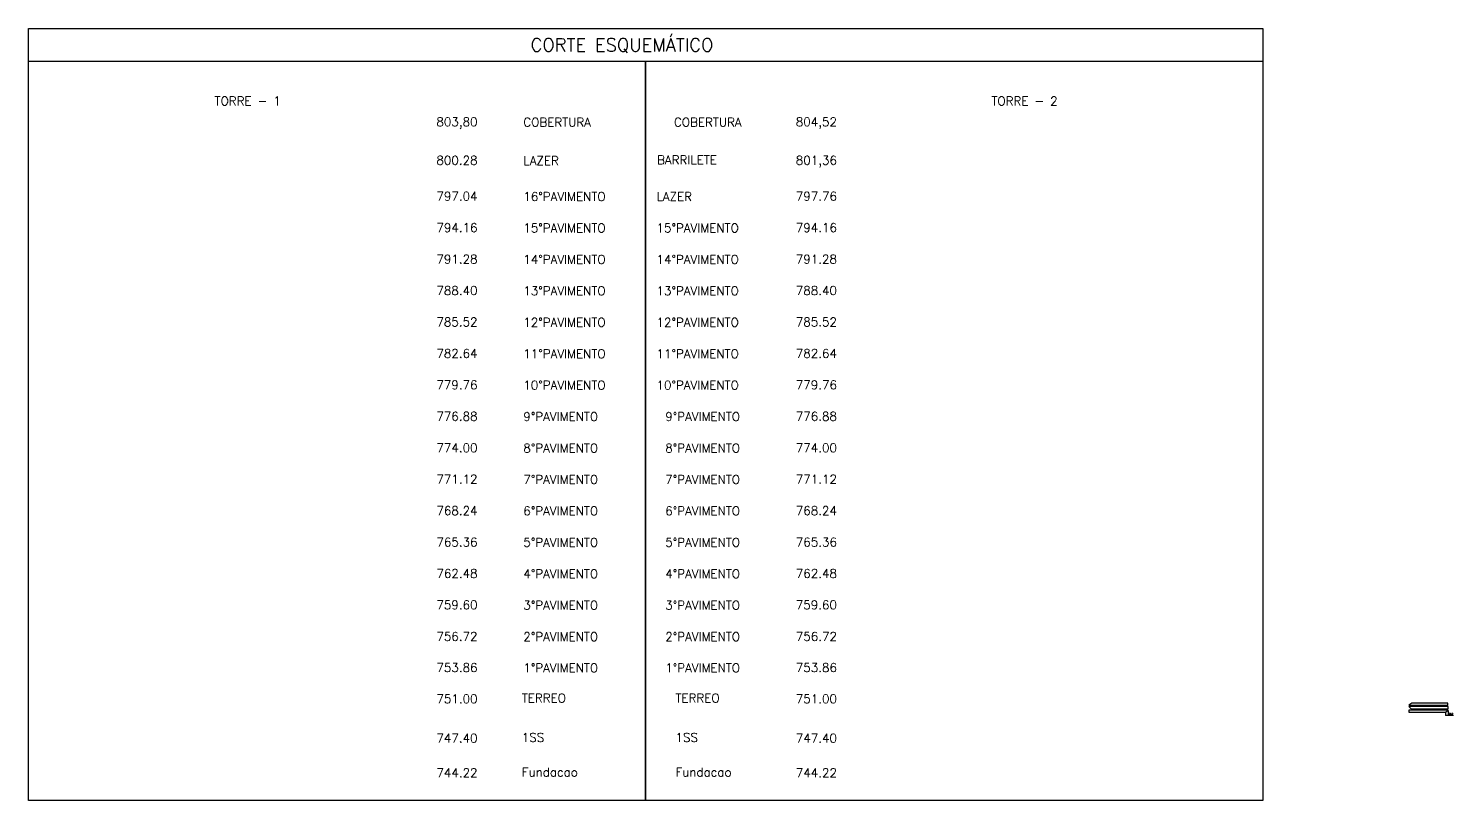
# Model space of a CAD drawing. Extents: x -40810 to 33675, y -2018 to 21213.
# Drawn here: x -13926 to -1675, y 14583 to 21213 of the extents above; entities that cross this region are included whole.
import ezdxf

# ---------------------------------------------------------------- set-up
doc = ezdxf.new("R2010")
doc.units = 0
doc.layers.get('0').update_dxf_attribs({"color": 1, "lineweight": 9})
doc.layers.add('1', color=5, linetype='Continuous')
doc.layers.add('STEPHANIE', color=6, linetype='Continuous')
doc.styles.add('Romans', font='romans.shx', dxfattribs={"height": 12})
doc.styles.get("Standard").update_dxf_attribs({"font": 'romans.shx', "width": 0.8})
doc.dimstyles.new('PAINEL', dxfattribs={"dimtxt": 10, "dimasz": 3, "dimexe": 3, "dimexo": 3, "dimgap": 3, "dimtad": 3, "dimdec": 1, "dimzin": 12, "dimdsep": 46, "dimtxsty": 'Romans', "dimblk1": 'OBLIQUE', "dimblk2": 'OBLIQUE', "dimsah": 1, "dimcen": 0.9, "dimclrd": 16, "dimclre": 16, "dimclrt": 240, "dimadec": 1, "dimazin": 3, "dimtfac": 1, "dimtdec": 1, "dimtmove": 0, "dimatfit": 3, "dimldrblk": 'OBLIQUE', "dimfxl": 1, "dimtolj": 1, "dimtzin": 12, "dimlwd": -1, "dimlwe": -1, "dimarcsym": 1})

# ---------------------------------------------------------------- blocks, each defined once
blk = doc.blocks.new('_Oblique')
at = {"color": 0, "linetype": 'ByBlock', "lineweight": -2}
blk.add_line((-0.5, -0.5), (0.5, 0.5), dxfattribs=at)
blk = doc.blocks.new('*D3597')
at = {"layer": 'Defpoints', "color": 0, "linetype": 'Continuous', "transparency": 16777216}
for p in [(-1743, 15341), (-1721, 15360), (-1721, 15317)]:
    blk.add_point(p, dxfattribs=at)
at = {"layer": 'STEPHANIE', "color": 16, "transparency": 16777216}
for p, q in [((-1743, 15338), (-1743, 15314)), ((-1743, 15317), (-1721, 15317)), ((-1721, 15357), (-1721, 15314)), ((-1721, 15317), (-1675, 15317))]:
    blk.add_line(p, q, dxfattribs=at)
at = {"layer": 'STEPHANIE', "color": 16, "linetype": 'Continuous', "transparency": 16777216, "xscale": 3, "yscale": 3, "zscale": 3, "rotation": 180}
blk.add_blockref('_Oblique', (-1743, 15317), dxfattribs=at)
at = {"layer": 'STEPHANIE', "color": 16, "linetype": 'Continuous', "transparency": 16777216, "xscale": 3, "yscale": 3, "zscale": 3}
blk.add_blockref('_Oblique', (-1721, 15317), dxfattribs=at)
at = {"layer": 'STEPHANIE', "color": 240, "linetype": 'Continuous', "transparency": 16777216, "insert": (-1696, 15326), "char_height": 12, "attachment_point": 5, "style": 'Romans'}
blk.add_mtext('\\A1;22.7', dxfattribs=at)

msp = doc.modelspace()

# ---------------------------------------------------------------- linework, layer by layer
at = {"layer": '1'}
for p, q in [((-13925.777, 20932.47), (-13925.777, 21212.865)), ((-13925.777, 21212.865), (-3314.803, 21212.865)), ((-3314.803, 21212.865), (-3314.803, 20932.47))]:
    msp.add_line(p, q, dxfattribs=at)
for points in [[(-13925.777, 20932.47), (-8620.29, 20932.47), (-8620.29, 14583.237), (-13925.777, 14583.237), (-13925.777, 20932.47)], [(-8620.29, 20932.47), (-3314.803, 20932.47), (-3314.803, 14583.237), (-8620.29, 14583.237), (-8620.29, 20932.47)]]:
    msp.add_lwpolyline(points, dxfattribs=at)
at = {"layer": 'STEPHANIE', "linetype": 'Continuous'}
for points in [[(-1722.471, 15419.373), (-2034.277, 15419.373), (-2060.471, 15400.373), (-1722.471, 15400.373)], [(-1720.662, 15390.458), (-2058.662, 15390.458), (-2038.935, 15369.051), (-1720.662, 15371.458)], [(-1720.662, 15359.735), (-2058.662, 15359.735), (-2058.662, 15340.735), (-1743.316, 15340.735)]]:
    msp.add_lwpolyline(points, close=True, dxfattribs=at)

# ---------------------------------------------------------------- texts
for s, height, p in [('CORTE ESQUEMÁTICO', 112.5, (-9609.353, 21016.067)), ('TORRE - 1', 75, (-12325.993, 20552.838)), ('TORRE - 2', 75, (-5647.267, 20552.838)), ('803,80', 75, (-10419.192, 20373.353)), ('COBERTURA ', 75, (-9671.67, 20370.788)), ('COBERTURA ', 75, (-8376.59, 20370.788)), ('804,52', 75, (-7329.068, 20373.353)), ('800.28', 75, (-10419.192, 20043.351)), ('LAZER', 75, (-9671.67, 20040.792)), ('BARRILETE', 75, (-8521.77, 20046.912)), ('801,36', 75, (-7329.068, 20043.351)), ('797.04', 75, (-10419.192, 19734.916)), ('16%%dPAVIMENTO', 75, (-9671.67, 19732.356)), ('LAZER', 75, (-8526.59, 19732.356)), ('797.76', 75, (-7329.068, 19734.916)), ('794.16', 75, (-10419.192, 19464.915)), ('15%%dPAVIMENTO', 75, (-9671.67, 19462.356)), ('15%%dPAVIMENTO', 75, (-8526.59, 19462.356)), ('794.16', 75, (-7329.068, 19464.915)), ('791.28', 75, (-10419.192, 19194.915)), ('14%%dPAVIMENTO', 75, (-9671.67, 19192.355)), ('14%%dPAVIMENTO', 75, (-8526.59, 19192.355)), ('791.28', 75, (-7329.068, 19194.915)), ('788.40', 75, (-10419.192, 18924.915)), ('13%%dPAVIMENTO', 75, (-9671.67, 18922.355)), ('13%%dPAVIMENTO', 75, (-8526.59, 18922.355)), ('788.40', 75, (-7329.068, 18924.915)), ('785.52', 75, (-10419.192, 18654.914)), ('12%%dPAVIMENTO', 75, (-9671.67, 18652.354)), ('12%%dPAVIMENTO', 75, (-8526.59, 18652.354)), ('785.52', 75, (-7329.068, 18654.914)), ('782.64', 75, (-10419.192, 18384.914)), ('11%%dPAVIMENTO', 75, (-9671.67, 18382.354)), ('11%%dPAVIMENTO', 75, (-8526.59, 18382.354)), ('782.64', 75, (-7329.068, 18384.914)), ('779.76', 75, (-10419.192, 18114.913)), ('10%%dPAVIMENTO', 75, (-9671.67, 18112.354)), ('10%%dPAVIMENTO', 75, (-8526.59, 18112.354)), ('779.76', 75, (-7329.068, 18114.913)), ('776.88', 75, (-10419.192, 17844.913)), ('9%%dPAVIMENTO', 75, (-9671.67, 17842.353)), ('9%%dPAVIMENTO', 75, (-8451.59, 17842.353)), ('776.88', 75, (-7329.068, 17844.913)), ('774.00', 75, (-10419.192, 17574.918)), ('8%%dPAVIMENTO', 75, (-9671.67, 17572.353)), ('8%%dPAVIMENTO', 75, (-8451.59, 17572.353)), ('774.00', 75, (-7329.068, 17574.918)), ('771.12', 75, (-10419.192, 17304.918)), ('7%%dPAVIMENTO', 75, (-9671.67, 17302.352)), ('7%%dPAVIMENTO', 75, (-8451.59, 17302.352)), ('771.12', 75, (-7329.068, 17304.918)), ('768.24', 75, (-10419.192, 17034.917)), ('6%%dPAVIMENTO', 75, (-9671.67, 17032.352)), ('6%%dPAVIMENTO', 75, (-8451.59, 17032.352)), ('768.24', 75, (-7329.068, 17034.917)), ('765.36', 75, (-10419.192, 16764.917)), ('5%%dPAVIMENTO', 75, (-9671.67, 16762.351)), ('5%%dPAVIMENTO', 75, (-8451.59, 16762.351)), ('765.36', 75, (-7329.068, 16764.917)), ('762.48', 75, (-10419.192, 16494.916)), ('4%%dPAVIMENTO', 75, (-9671.67, 16492.351)), ('4%%dPAVIMENTO', 75, (-8451.59, 16492.351)), ('762.48', 75, (-7329.068, 16494.916)), ('759.60', 75, (-10419.192, 16224.916)), ('3%%dPAVIMENTO', 75, (-9671.67, 16222.35)), ('3%%dPAVIMENTO', 75, (-8451.59, 16222.35)), ('759.60', 75, (-7329.068, 16224.916)), ('756.72', 75, (-10419.192, 15954.915)), ('2%%dPAVIMENTO', 75, (-9671.67, 15952.35)), ('2%%dPAVIMENTO', 75, (-8451.59, 15952.35)), ('756.72', 75, (-7329.068, 15954.915)), ('753.86', 75, (-10419.192, 15686.792)), ('1%%dPAVIMENTO', 75, (-9671.67, 15684.226)), ('1%%dPAVIMENTO', 75, (-8451.59, 15684.226)), ('753.86', 75, (-7329.068, 15686.792)), ('751.00', 75, (-10419.192, 15418.668)), ('TERREO    ', 75, (-9684.821, 15425.007)), ('TERREO    ', 75, (-8363.438, 15425.007)), ('751.00', 75, (-7329.068, 15418.668)), ('747.40', 75, (-10419.192, 15081.165)), ('1SS       ', 75, (-9684.821, 15087.504)), ('1SS       ', 75, (-8363.438, 15087.504)), ('747.40', 75, (-7329.068, 15081.165)), ('744.22', 75, (-10419.192, 14783.04)), ('Fundacao  ', 75, (-9684.821, 14789.379)), ('Fundacao  ', 75, (-8363.438, 14789.379)), ('744.22', 75, (-7329.068, 14783.04))]:
    msp.add_text(s, height=height).set_placement(p)

# ---------------------------------------------------------------- dimensions: what is measured, and where the dimension line sits
dim = msp.add_linear_dim(base=(-1720.662, 15317.059), p1=(-1743.316, 15340.735), p2=(-1720.662, 15359.735), dimstyle='PAINEL', dxfattribs=at)
dim.commit()
dim.dimension.update_dxf_attribs({"geometry": '*D3597', "text_midpoint": (-1696.377, 15326.059)})

doc.saveas('drawing.dxf')
